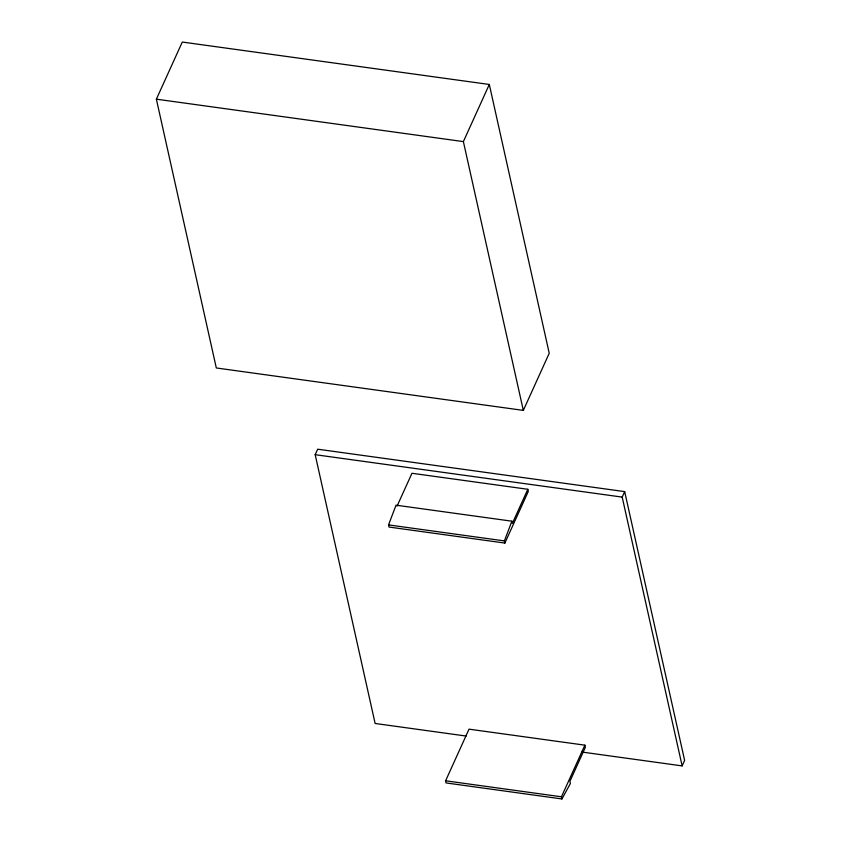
<?xml version="1.0" encoding="UTF-8"?>
<svg xmlns="http://www.w3.org/2000/svg" width="841" height="841" viewBox="0 0 841 841"><rect width="100%" height="100%" fill="white"/><g stroke="black" fill="none" stroke-linecap="round" stroke-linejoin="round"><path stroke-width="1.26" d="M527.822 489.283L528.295 491.428L504.873 543.065L389.026 527.055L388.542 524.91L396.037 505.178L511.885 521.189L512.369 523.333L527.822 489.283L411.964 473.273L397.047 506.156M504.873 543.065L504.39 540.91L511.885 521.189M156.373 99.175L182.287 42.05L489.304 84.468L549.236 353.262L523.323 410.387L216.316 367.969L156.373 99.175L463.38 141.603L523.323 410.387M466.187 736.054L375.128 723.47L315.186 454.687L317.677 449.199L624.684 491.617L684.627 760.401L682.135 765.899L581.961 752.054M463.38 141.603L489.304 84.468M445.604 780.795L469.026 729.158L584.873 745.168L585.357 747.313L569.904 781.373L570.387 783.518L561.935 798.95L446.077 782.939L445.604 780.795L561.452 796.795L561.935 798.95M682.135 765.899L622.193 497.105L624.684 491.617M561.452 796.795L584.873 745.168M315.186 454.687L622.193 497.105M388.542 524.91L504.39 540.91"/></g></svg>
